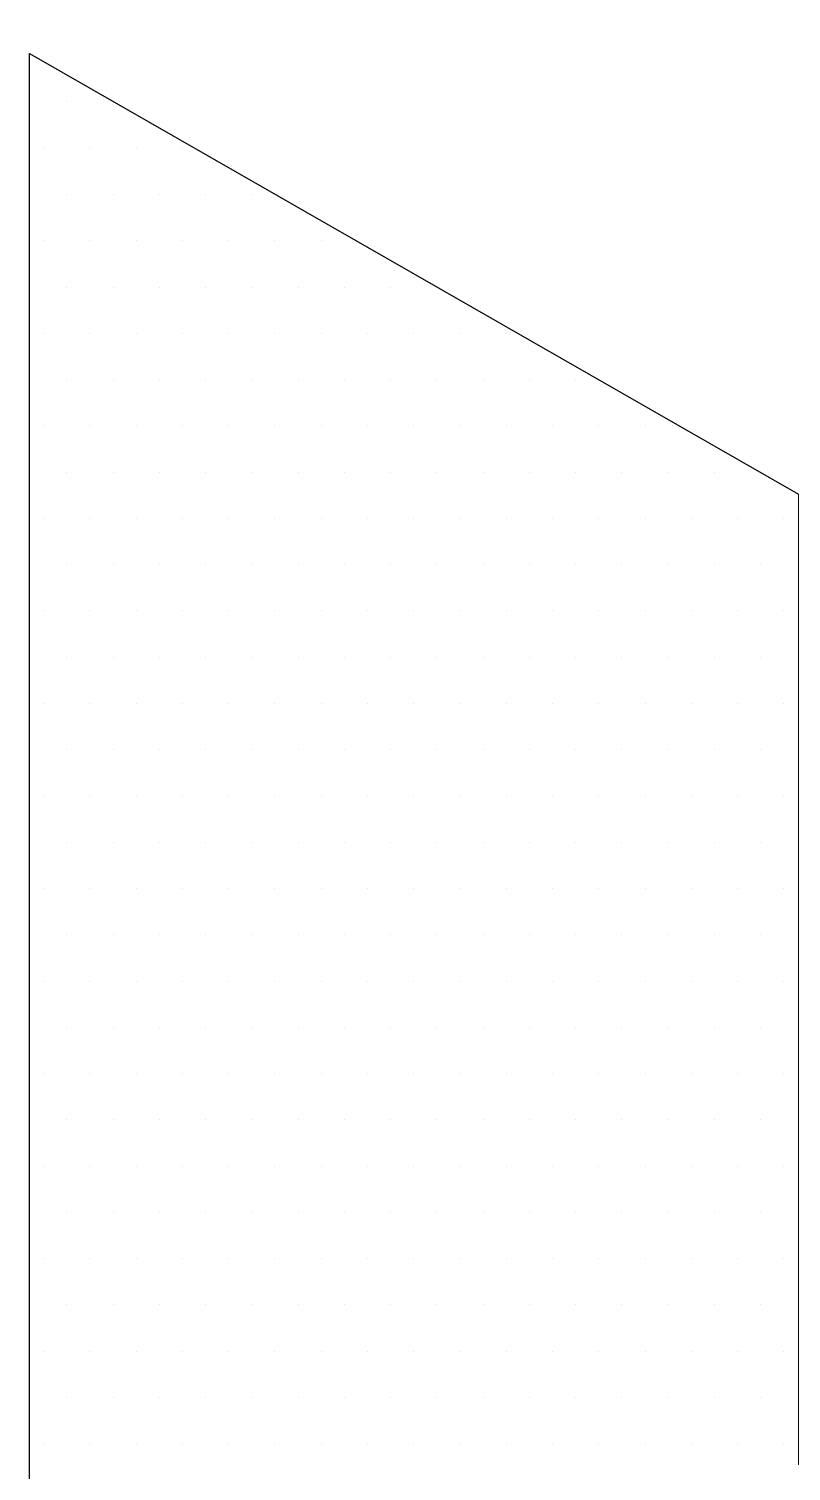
# Model space of a CAD drawing. Header units: inches. Extents: x -26 to 76, y -16 to 22.
# Drawn here: x 54.969 to 55.278, y -3.757 to -3.173 of the extents above; entities that cross this region are included whole.
import ezdxf

# ---------------------------------------------------------------- set-up
doc = ezdxf.new("R2010")
doc.units = ezdxf.units.IN
doc.header["$MEASUREMENT"] = 0
for name, color, linetype, lineweight in [('.ATI-HATCH', 7, 'Continuous', 0), ('G-ANNO-TTLB', 7, 'Continuous', 0), ('TYVEK', 7, 'Continuous', 0)]:
    doc.layers.add(name, color=color, linetype=linetype, lineweight=lineweight)

# ---------------------------------------------------------------- blocks, each defined once
blk = doc.blocks.new('Block_345')
at = {"layer": '.ATI-HATCH'}
blk.add_open_spline([(56.42065, -4.4048), (56.42065, -4.4048), (56.42847, -3.88084), (56.42847, -3.88084), (56.42847, -3.88084), (56.79127, -4.08857), (56.79127, -4.08857), (56.79127, -4.08857), (56.79127, -4.55294), (56.79127, -4.55294), (56.79127, -4.59691), (56.77968, -4.64011), (56.75766, -4.67817), (56.6885, -4.79772), (56.53553, -4.83857), (56.41598, -4.76941), (56.41598, -4.76941), (55.09438, -4.00488), (55.09438, -4.00488), (55.01711, -3.96018), (54.96952, -3.87768), (54.96952, -3.78841), (54.96952, -3.78841), (54.96952, -3.18259), (54.96952, -3.18259), (54.96952, -3.18259), (55.28118, -3.36127), (55.28118, -3.36127), (55.28118, -3.36127), (55.28118, -3.75466), (55.28118, -3.75466), (55.28118, -3.75466), (56.42065, -4.4048), (56.42065, -4.4048)], degree=3, knots=[0, 0, 0, 0, 1, 1, 1, 2, 2, 2, 3, 3, 3, 4, 4, 4, 5, 5, 5, 6, 6, 6, 7, 7, 7, 8, 8, 8, 9, 9, 9, 10, 10, 10, 11, 11, 11, 11], dxfattribs=at)
at = {"layer": '.ATI-HATCH', "color": 8, "lineweight": 0, "true_color": 0x808080}
for points in [[(54.98461, -3.20229), (54.98461, -3.20229), (54.98461, -3.20229), (54.98461, -3.20229)], [(55.00337, -3.20229), (55.00337, -3.20229), (55.00337, -3.20229), (55.00337, -3.20229)], [(54.97524, -3.22105), (54.97524, -3.22105), (54.97524, -3.22105), (54.97524, -3.22105)], [(54.99399, -3.22105), (54.99399, -3.22105), (54.99399, -3.22105), (54.99399, -3.22105)], [(55.01275, -3.22105), (55.01275, -3.22105), (55.01275, -3.22105), (55.01275, -3.22105)], [(55.0315, -3.22105), (55.0315, -3.22105), (55.0315, -3.22105), (55.0315, -3.22105)], [(54.98461, -3.23981), (54.98461, -3.23981), (54.98461, -3.23981), (54.98461, -3.23981)], [(55.00337, -3.23981), (55.00337, -3.23981), (55.00337, -3.23981), (55.00337, -3.23981)], [(55.02212, -3.23981), (55.02212, -3.23981), (55.02212, -3.23981), (55.02212, -3.23981)], [(55.04088, -3.23981), (55.04088, -3.23981), (55.04088, -3.23981), (55.04088, -3.23981)], [(55.05964, -3.23981), (55.05964, -3.23981), (55.05964, -3.23981), (55.05964, -3.23981)], [(54.97524, -3.25856), (54.97524, -3.25856), (54.97524, -3.25856), (54.97524, -3.25856)], [(54.99399, -3.25856), (54.99399, -3.25856), (54.99399, -3.25856), (54.99399, -3.25856)], [(55.01275, -3.25856), (55.01275, -3.25856), (55.01275, -3.25856), (55.01275, -3.25856)], [(55.0315, -3.25856), (55.0315, -3.25856), (55.0315, -3.25856), (55.0315, -3.25856)], [(55.05026, -3.25856), (55.05026, -3.25856), (55.05026, -3.25856), (55.05026, -3.25856)], [(55.06901, -3.25856), (55.06901, -3.25856), (55.06901, -3.25856), (55.06901, -3.25856)], [(55.08777, -3.25856), (55.08777, -3.25856), (55.08777, -3.25856), (55.08777, -3.25856)], [(54.98461, -3.27732), (54.98461, -3.27732), (54.98461, -3.27732), (54.98461, -3.27732)], [(55.00337, -3.27732), (55.00337, -3.27732), (55.00337, -3.27732), (55.00337, -3.27732)], [(55.02212, -3.27732), (55.02212, -3.27732), (55.02212, -3.27732), (55.02212, -3.27732)], [(55.04088, -3.27732), (55.04088, -3.27732), (55.04088, -3.27732), (55.04088, -3.27732)], [(55.05964, -3.27732), (55.05964, -3.27732), (55.05964, -3.27732), (55.05964, -3.27732)], [(55.07839, -3.27732), (55.07839, -3.27732), (55.07839, -3.27732), (55.07839, -3.27732)], [(55.09715, -3.27732), (55.09715, -3.27732), (55.09715, -3.27732), (55.09715, -3.27732)], [(55.1159, -3.27732), (55.1159, -3.27732), (55.1159, -3.27732), (55.1159, -3.27732)], [(55.13466, -3.27732), (55.13466, -3.27732), (55.13466, -3.27732), (55.13466, -3.27732)], [(54.97524, -3.29607), (54.97524, -3.29607), (54.97524, -3.29607), (54.97524, -3.29607)], [(54.99399, -3.29607), (54.99399, -3.29607), (54.99399, -3.29607), (54.99399, -3.29607)], [(55.01275, -3.29607), (55.01275, -3.29607), (55.01275, -3.29607), (55.01275, -3.29607)], [(55.0315, -3.29607), (55.0315, -3.29607), (55.0315, -3.29607), (55.0315, -3.29607)], [(55.05026, -3.29607), (55.05026, -3.29607), (55.05026, -3.29607), (55.05026, -3.29607)], [(55.06901, -3.29607), (55.06901, -3.29607), (55.06901, -3.29607), (55.06901, -3.29607)], [(55.08777, -3.29607), (55.08777, -3.29607), (55.08777, -3.29607), (55.08777, -3.29607)], [(55.10652, -3.29607), (55.10652, -3.29607), (55.10652, -3.29607), (55.10652, -3.29607)], [(55.12528, -3.29607), (55.12528, -3.29607), (55.12528, -3.29607), (55.12528, -3.29607)], [(55.14404, -3.29607), (55.14404, -3.29607), (55.14404, -3.29607), (55.14404, -3.29607)], [(55.16279, -3.29607), (55.16279, -3.29607), (55.16279, -3.29607), (55.16279, -3.29607)], [(54.98461, -3.31483), (54.98461, -3.31483), (54.98461, -3.31483), (54.98461, -3.31483)], [(55.00337, -3.31483), (55.00337, -3.31483), (55.00337, -3.31483), (55.00337, -3.31483)], [(55.02212, -3.31483), (55.02212, -3.31483), (55.02212, -3.31483), (55.02212, -3.31483)], [(55.04088, -3.31483), (55.04088, -3.31483), (55.04088, -3.31483), (55.04088, -3.31483)], [(55.05964, -3.31483), (55.05964, -3.31483), (55.05964, -3.31483), (55.05964, -3.31483)], [(55.07839, -3.31483), (55.07839, -3.31483), (55.07839, -3.31483), (55.07839, -3.31483)], [(55.09715, -3.31483), (55.09715, -3.31483), (55.09715, -3.31483), (55.09715, -3.31483)], [(55.1159, -3.31483), (55.1159, -3.31483), (55.1159, -3.31483), (55.1159, -3.31483)], [(55.13466, -3.31483), (55.13466, -3.31483), (55.13466, -3.31483), (55.13466, -3.31483)], [(55.15341, -3.31483), (55.15341, -3.31483), (55.15341, -3.31483), (55.15341, -3.31483)], [(55.17217, -3.31483), (55.17217, -3.31483), (55.17217, -3.31483), (55.17217, -3.31483)], [(55.19093, -3.31483), (55.19093, -3.31483), (55.19093, -3.31483), (55.19093, -3.31483)], [(54.97524, -3.33358), (54.97524, -3.33358), (54.97524, -3.33358), (54.97524, -3.33358)], [(54.99399, -3.33358), (54.99399, -3.33358), (54.99399, -3.33358), (54.99399, -3.33358)], [(55.01275, -3.33358), (55.01275, -3.33358), (55.01275, -3.33358), (55.01275, -3.33358)], [(55.0315, -3.33358), (55.0315, -3.33358), (55.0315, -3.33358), (55.0315, -3.33358)], [(55.05026, -3.33358), (55.05026, -3.33358), (55.05026, -3.33358), (55.05026, -3.33358)], [(55.06901, -3.33358), (55.06901, -3.33358), (55.06901, -3.33358), (55.06901, -3.33358)], [(55.08777, -3.33358), (55.08777, -3.33358), (55.08777, -3.33358), (55.08777, -3.33358)], [(55.10652, -3.33358), (55.10652, -3.33358), (55.10652, -3.33358), (55.10652, -3.33358)], [(55.12528, -3.33358), (55.12528, -3.33358), (55.12528, -3.33358), (55.12528, -3.33358)], [(55.14404, -3.33358), (55.14404, -3.33358), (55.14404, -3.33358), (55.14404, -3.33358)], [(55.16279, -3.33358), (55.16279, -3.33358), (55.16279, -3.33358), (55.16279, -3.33358)], [(55.18155, -3.33358), (55.18155, -3.33358), (55.18155, -3.33358), (55.18155, -3.33358)], [(55.2003, -3.33358), (55.2003, -3.33358), (55.2003, -3.33358), (55.2003, -3.33358)], [(55.21906, -3.33358), (55.21906, -3.33358), (55.21906, -3.33358), (55.21906, -3.33358)], [(54.98461, -3.35234), (54.98461, -3.35234), (54.98461, -3.35234), (54.98461, -3.35234)], [(55.00337, -3.35234), (55.00337, -3.35234), (55.00337, -3.35234), (55.00337, -3.35234)], [(55.02212, -3.35234), (55.02212, -3.35234), (55.02212, -3.35234), (55.02212, -3.35234)], [(55.04088, -3.35234), (55.04088, -3.35234), (55.04088, -3.35234), (55.04088, -3.35234)], [(55.05964, -3.35234), (55.05964, -3.35234), (55.05964, -3.35234), (55.05964, -3.35234)], [(55.07839, -3.35234), (55.07839, -3.35234), (55.07839, -3.35234), (55.07839, -3.35234)], [(55.09715, -3.35234), (55.09715, -3.35234), (55.09715, -3.35234), (55.09715, -3.35234)], [(55.1159, -3.35234), (55.1159, -3.35234), (55.1159, -3.35234), (55.1159, -3.35234)], [(55.13466, -3.35234), (55.13466, -3.35234), (55.13466, -3.35234), (55.13466, -3.35234)], [(55.15341, -3.35234), (55.15341, -3.35234), (55.15341, -3.35234), (55.15341, -3.35234)], [(55.17217, -3.35234), (55.17217, -3.35234), (55.17217, -3.35234), (55.17217, -3.35234)], [(55.19093, -3.35234), (55.19093, -3.35234), (55.19093, -3.35234), (55.19093, -3.35234)], [(55.20968, -3.35234), (55.20968, -3.35234), (55.20968, -3.35234), (55.20968, -3.35234)], [(55.22844, -3.35234), (55.22844, -3.35234), (55.22844, -3.35234), (55.22844, -3.35234)], [(55.24719, -3.35234), (55.24719, -3.35234), (55.24719, -3.35234), (55.24719, -3.35234)], [(54.97524, -3.37109), (54.97524, -3.37109), (54.97524, -3.37109), (54.97524, -3.37109)], [(54.99399, -3.37109), (54.99399, -3.37109), (54.99399, -3.37109), (54.99399, -3.37109)], [(55.01275, -3.37109), (55.01275, -3.37109), (55.01275, -3.37109), (55.01275, -3.37109)], [(55.0315, -3.37109), (55.0315, -3.37109), (55.0315, -3.37109), (55.0315, -3.37109)], [(55.05026, -3.37109), (55.05026, -3.37109), (55.05026, -3.37109), (55.05026, -3.37109)], [(55.06901, -3.37109), (55.06901, -3.37109), (55.06901, -3.37109), (55.06901, -3.37109)], [(55.08777, -3.37109), (55.08777, -3.37109), (55.08777, -3.37109), (55.08777, -3.37109)], [(55.10652, -3.37109), (55.10652, -3.37109), (55.10652, -3.37109), (55.10652, -3.37109)], [(55.12528, -3.37109), (55.12528, -3.37109), (55.12528, -3.37109), (55.12528, -3.37109)], [(55.14404, -3.37109), (55.14404, -3.37109), (55.14404, -3.37109), (55.14404, -3.37109)], [(55.16279, -3.37109), (55.16279, -3.37109), (55.16279, -3.37109), (55.16279, -3.37109)], [(55.18155, -3.37109), (55.18155, -3.37109), (55.18155, -3.37109), (55.18155, -3.37109)], [(55.2003, -3.37109), (55.2003, -3.37109), (55.2003, -3.37109), (55.2003, -3.37109)], [(55.21906, -3.37109), (55.21906, -3.37109), (55.21906, -3.37109), (55.21906, -3.37109)], [(55.23781, -3.37109), (55.23781, -3.37109), (55.23781, -3.37109), (55.23781, -3.37109)], [(55.25657, -3.37109), (55.25657, -3.37109), (55.25657, -3.37109), (55.25657, -3.37109)], [(55.27533, -3.37109), (55.27533, -3.37109), (55.27533, -3.37109), (55.27533, -3.37109)], [(54.98461, -3.38985), (54.98461, -3.38985), (54.98461, -3.38985), (54.98461, -3.38985)], [(55.00337, -3.38985), (55.00337, -3.38985), (55.00337, -3.38985), (55.00337, -3.38985)], [(55.02212, -3.38985), (55.02212, -3.38985), (55.02212, -3.38985), (55.02212, -3.38985)], [(55.04088, -3.38985), (55.04088, -3.38985), (55.04088, -3.38985), (55.04088, -3.38985)], [(55.05964, -3.38985), (55.05964, -3.38985), (55.05964, -3.38985), (55.05964, -3.38985)], [(55.07839, -3.38985), (55.07839, -3.38985), (55.07839, -3.38985), (55.07839, -3.38985)], [(55.09715, -3.38985), (55.09715, -3.38985), (55.09715, -3.38985), (55.09715, -3.38985)], [(55.1159, -3.38985), (55.1159, -3.38985), (55.1159, -3.38985), (55.1159, -3.38985)], [(55.13466, -3.38985), (55.13466, -3.38985), (55.13466, -3.38985), (55.13466, -3.38985)], [(55.15341, -3.38985), (55.15341, -3.38985), (55.15341, -3.38985), (55.15341, -3.38985)], [(55.17217, -3.38985), (55.17217, -3.38985), (55.17217, -3.38985), (55.17217, -3.38985)], [(55.19093, -3.38985), (55.19093, -3.38985), (55.19093, -3.38985), (55.19093, -3.38985)], [(55.20968, -3.38985), (55.20968, -3.38985), (55.20968, -3.38985), (55.20968, -3.38985)], [(55.22844, -3.38985), (55.22844, -3.38985), (55.22844, -3.38985), (55.22844, -3.38985)], [(55.24719, -3.38985), (55.24719, -3.38985), (55.24719, -3.38985), (55.24719, -3.38985)], [(55.26595, -3.38985), (55.26595, -3.38985), (55.26595, -3.38985), (55.26595, -3.38985)], [(54.97524, -3.40861), (54.97524, -3.40861), (54.97524, -3.40861), (54.97524, -3.40861)], [(54.99399, -3.40861), (54.99399, -3.40861), (54.99399, -3.40861), (54.99399, -3.40861)], [(55.01275, -3.40861), (55.01275, -3.40861), (55.01275, -3.40861), (55.01275, -3.40861)], [(55.0315, -3.40861), (55.0315, -3.40861), (55.0315, -3.40861), (55.0315, -3.40861)], [(55.05026, -3.40861), (55.05026, -3.40861), (55.05026, -3.40861), (55.05026, -3.40861)], [(55.06901, -3.40861), (55.06901, -3.40861), (55.06901, -3.40861), (55.06901, -3.40861)], [(55.08777, -3.40861), (55.08777, -3.40861), (55.08777, -3.40861), (55.08777, -3.40861)], [(55.10652, -3.40861), (55.10652, -3.40861), (55.10652, -3.40861), (55.10652, -3.40861)], [(55.12528, -3.40861), (55.12528, -3.40861), (55.12528, -3.40861), (55.12528, -3.40861)], [(55.14404, -3.40861), (55.14404, -3.40861), (55.14404, -3.40861), (55.14404, -3.40861)], [(55.16279, -3.40861), (55.16279, -3.40861), (55.16279, -3.40861), (55.16279, -3.40861)], [(55.18155, -3.40861), (55.18155, -3.40861), (55.18155, -3.40861), (55.18155, -3.40861)], [(55.2003, -3.40861), (55.2003, -3.40861), (55.2003, -3.40861), (55.2003, -3.40861)], [(55.21906, -3.40861), (55.21906, -3.40861), (55.21906, -3.40861), (55.21906, -3.40861)], [(55.23781, -3.40861), (55.23781, -3.40861), (55.23781, -3.40861), (55.23781, -3.40861)], [(55.25657, -3.40861), (55.25657, -3.40861), (55.25657, -3.40861), (55.25657, -3.40861)], [(55.27533, -3.40861), (55.27533, -3.40861), (55.27533, -3.40861), (55.27533, -3.40861)], [(54.98461, -3.42736), (54.98461, -3.42736), (54.98461, -3.42736), (54.98461, -3.42736)], [(55.00337, -3.42736), (55.00337, -3.42736), (55.00337, -3.42736), (55.00337, -3.42736)], [(55.02212, -3.42736), (55.02212, -3.42736), (55.02212, -3.42736), (55.02212, -3.42736)], [(55.04088, -3.42736), (55.04088, -3.42736), (55.04088, -3.42736), (55.04088, -3.42736)], [(55.05964, -3.42736), (55.05964, -3.42736), (55.05964, -3.42736), (55.05964, -3.42736)], [(55.07839, -3.42736), (55.07839, -3.42736), (55.07839, -3.42736), (55.07839, -3.42736)], [(55.09715, -3.42736), (55.09715, -3.42736), (55.09715, -3.42736), (55.09715, -3.42736)], [(55.1159, -3.42736), (55.1159, -3.42736), (55.1159, -3.42736), (55.1159, -3.42736)], [(55.13466, -3.42736), (55.13466, -3.42736), (55.13466, -3.42736), (55.13466, -3.42736)], [(55.15341, -3.42736), (55.15341, -3.42736), (55.15341, -3.42736), (55.15341, -3.42736)], [(55.17217, -3.42736), (55.17217, -3.42736), (55.17217, -3.42736), (55.17217, -3.42736)], [(55.19093, -3.42736), (55.19093, -3.42736), (55.19093, -3.42736), (55.19093, -3.42736)], [(55.20968, -3.42736), (55.20968, -3.42736), (55.20968, -3.42736), (55.20968, -3.42736)], [(55.22844, -3.42736), (55.22844, -3.42736), (55.22844, -3.42736), (55.22844, -3.42736)], [(55.24719, -3.42736), (55.24719, -3.42736), (55.24719, -3.42736), (55.24719, -3.42736)], [(55.26595, -3.42736), (55.26595, -3.42736), (55.26595, -3.42736), (55.26595, -3.42736)], [(54.97524, -3.44612), (54.97524, -3.44612), (54.97524, -3.44612), (54.97524, -3.44612)], [(54.99399, -3.44612), (54.99399, -3.44612), (54.99399, -3.44612), (54.99399, -3.44612)], [(55.01275, -3.44612), (55.01275, -3.44612), (55.01275, -3.44612), (55.01275, -3.44612)], [(55.0315, -3.44612), (55.0315, -3.44612), (55.0315, -3.44612), (55.0315, -3.44612)], [(55.05026, -3.44612), (55.05026, -3.44612), (55.05026, -3.44612), (55.05026, -3.44612)], [(55.06901, -3.44612), (55.06901, -3.44612), (55.06901, -3.44612), (55.06901, -3.44612)], [(55.08777, -3.44612), (55.08777, -3.44612), (55.08777, -3.44612), (55.08777, -3.44612)], [(55.10652, -3.44612), (55.10652, -3.44612), (55.10652, -3.44612), (55.10652, -3.44612)], [(55.12528, -3.44612), (55.12528, -3.44612), (55.12528, -3.44612), (55.12528, -3.44612)], [(55.14404, -3.44612), (55.14404, -3.44612), (55.14404, -3.44612), (55.14404, -3.44612)], [(55.16279, -3.44612), (55.16279, -3.44612), (55.16279, -3.44612), (55.16279, -3.44612)], [(55.18155, -3.44612), (55.18155, -3.44612), (55.18155, -3.44612), (55.18155, -3.44612)], [(55.2003, -3.44612), (55.2003, -3.44612), (55.2003, -3.44612), (55.2003, -3.44612)], [(55.21906, -3.44612), (55.21906, -3.44612), (55.21906, -3.44612), (55.21906, -3.44612)], [(55.23781, -3.44612), (55.23781, -3.44612), (55.23781, -3.44612), (55.23781, -3.44612)], [(55.25657, -3.44612), (55.25657, -3.44612), (55.25657, -3.44612), (55.25657, -3.44612)], [(55.27533, -3.44612), (55.27533, -3.44612), (55.27533, -3.44612), (55.27533, -3.44612)], [(54.98461, -3.46487), (54.98461, -3.46487), (54.98461, -3.46487), (54.98461, -3.46487)], [(55.00337, -3.46487), (55.00337, -3.46487), (55.00337, -3.46487), (55.00337, -3.46487)], [(55.02212, -3.46487), (55.02212, -3.46487), (55.02212, -3.46487), (55.02212, -3.46487)], [(55.04088, -3.46487), (55.04088, -3.46487), (55.04088, -3.46487), (55.04088, -3.46487)], [(55.05964, -3.46487), (55.05964, -3.46487), (55.05964, -3.46487), (55.05964, -3.46487)], [(55.07839, -3.46487), (55.07839, -3.46487), (55.07839, -3.46487), (55.07839, -3.46487)], [(55.09715, -3.46487), (55.09715, -3.46487), (55.09715, -3.46487), (55.09715, -3.46487)], [(55.1159, -3.46487), (55.1159, -3.46487), (55.1159, -3.46487), (55.1159, -3.46487)], [(55.13466, -3.46487), (55.13466, -3.46487), (55.13466, -3.46487), (55.13466, -3.46487)], [(55.15341, -3.46487), (55.15341, -3.46487), (55.15341, -3.46487), (55.15341, -3.46487)], [(55.17217, -3.46487), (55.17217, -3.46487), (55.17217, -3.46487), (55.17217, -3.46487)], [(55.19093, -3.46487), (55.19093, -3.46487), (55.19093, -3.46487), (55.19093, -3.46487)], [(55.20968, -3.46487), (55.20968, -3.46487), (55.20968, -3.46487), (55.20968, -3.46487)], [(55.22844, -3.46487), (55.22844, -3.46487), (55.22844, -3.46487), (55.22844, -3.46487)], [(55.24719, -3.46487), (55.24719, -3.46487), (55.24719, -3.46487), (55.24719, -3.46487)], [(55.26595, -3.46487), (55.26595, -3.46487), (55.26595, -3.46487), (55.26595, -3.46487)], [(54.97524, -3.48363), (54.97524, -3.48363), (54.97524, -3.48363), (54.97524, -3.48363)], [(54.99399, -3.48363), (54.99399, -3.48363), (54.99399, -3.48363), (54.99399, -3.48363)], [(55.01275, -3.48363), (55.01275, -3.48363), (55.01275, -3.48363), (55.01275, -3.48363)], [(55.0315, -3.48363), (55.0315, -3.48363), (55.0315, -3.48363), (55.0315, -3.48363)], [(55.05026, -3.48363), (55.05026, -3.48363), (55.05026, -3.48363), (55.05026, -3.48363)], [(55.06901, -3.48363), (55.06901, -3.48363), (55.06901, -3.48363), (55.06901, -3.48363)], [(55.08777, -3.48363), (55.08777, -3.48363), (55.08777, -3.48363), (55.08777, -3.48363)], [(55.10652, -3.48363), (55.10652, -3.48363), (55.10652, -3.48363), (55.10652, -3.48363)], [(55.12528, -3.48363), (55.12528, -3.48363), (55.12528, -3.48363), (55.12528, -3.48363)], [(55.14404, -3.48363), (55.14404, -3.48363), (55.14404, -3.48363), (55.14404, -3.48363)], [(55.16279, -3.48363), (55.16279, -3.48363), (55.16279, -3.48363), (55.16279, -3.48363)], [(55.18155, -3.48363), (55.18155, -3.48363), (55.18155, -3.48363), (55.18155, -3.48363)], [(55.2003, -3.48363), (55.2003, -3.48363), (55.2003, -3.48363), (55.2003, -3.48363)], [(55.21906, -3.48363), (55.21906, -3.48363), (55.21906, -3.48363), (55.21906, -3.48363)], [(55.23781, -3.48363), (55.23781, -3.48363), (55.23781, -3.48363), (55.23781, -3.48363)], [(55.25657, -3.48363), (55.25657, -3.48363), (55.25657, -3.48363), (55.25657, -3.48363)], [(55.27533, -3.48363), (55.27533, -3.48363), (55.27533, -3.48363), (55.27533, -3.48363)], [(54.98461, -3.50238), (54.98461, -3.50238), (54.98461, -3.50238), (54.98461, -3.50238)], [(55.00337, -3.50238), (55.00337, -3.50238), (55.00337, -3.50238), (55.00337, -3.50238)], [(55.02212, -3.50238), (55.02212, -3.50238), (55.02212, -3.50238), (55.02212, -3.50238)], [(55.04088, -3.50238), (55.04088, -3.50238), (55.04088, -3.50238), (55.04088, -3.50238)], [(55.05964, -3.50238), (55.05964, -3.50238), (55.05964, -3.50238), (55.05964, -3.50238)], [(55.07839, -3.50238), (55.07839, -3.50238), (55.07839, -3.50238), (55.07839, -3.50238)], [(55.09715, -3.50238), (55.09715, -3.50238), (55.09715, -3.50238), (55.09715, -3.50238)], [(55.1159, -3.50238), (55.1159, -3.50238), (55.1159, -3.50238), (55.1159, -3.50238)], [(55.13466, -3.50238), (55.13466, -3.50238), (55.13466, -3.50238), (55.13466, -3.50238)], [(55.15341, -3.50238), (55.15341, -3.50238), (55.15341, -3.50238), (55.15341, -3.50238)], [(55.17217, -3.50238), (55.17217, -3.50238), (55.17217, -3.50238), (55.17217, -3.50238)], [(55.19093, -3.50238), (55.19093, -3.50238), (55.19093, -3.50238), (55.19093, -3.50238)], [(55.20968, -3.50238), (55.20968, -3.50238), (55.20968, -3.50238), (55.20968, -3.50238)], [(55.22844, -3.50238), (55.22844, -3.50238), (55.22844, -3.50238), (55.22844, -3.50238)], [(55.24719, -3.50238), (55.24719, -3.50238), (55.24719, -3.50238), (55.24719, -3.50238)], [(55.26595, -3.50238), (55.26595, -3.50238), (55.26595, -3.50238), (55.26595, -3.50238)], [(54.97524, -3.52114), (54.97524, -3.52114), (54.97524, -3.52114), (54.97524, -3.52114)], [(54.99399, -3.52114), (54.99399, -3.52114), (54.99399, -3.52114), (54.99399, -3.52114)], [(55.01275, -3.52114), (55.01275, -3.52114), (55.01275, -3.52114), (55.01275, -3.52114)], [(55.0315, -3.52114), (55.0315, -3.52114), (55.0315, -3.52114), (55.0315, -3.52114)], [(55.05026, -3.52114), (55.05026, -3.52114), (55.05026, -3.52114), (55.05026, -3.52114)], [(55.06901, -3.52114), (55.06901, -3.52114), (55.06901, -3.52114), (55.06901, -3.52114)], [(55.08777, -3.52114), (55.08777, -3.52114), (55.08777, -3.52114), (55.08777, -3.52114)], [(55.10652, -3.52114), (55.10652, -3.52114), (55.10652, -3.52114), (55.10652, -3.52114)], [(55.12528, -3.52114), (55.12528, -3.52114), (55.12528, -3.52114), (55.12528, -3.52114)], [(55.14404, -3.52114), (55.14404, -3.52114), (55.14404, -3.52114), (55.14404, -3.52114)], [(55.16279, -3.52114), (55.16279, -3.52114), (55.16279, -3.52114), (55.16279, -3.52114)], [(55.18155, -3.52114), (55.18155, -3.52114), (55.18155, -3.52114), (55.18155, -3.52114)], [(55.2003, -3.52114), (55.2003, -3.52114), (55.2003, -3.52114), (55.2003, -3.52114)], [(55.21906, -3.52114), (55.21906, -3.52114), (55.21906, -3.52114), (55.21906, -3.52114)], [(55.23781, -3.52114), (55.23781, -3.52114), (55.23781, -3.52114), (55.23781, -3.52114)], [(55.25657, -3.52114), (55.25657, -3.52114), (55.25657, -3.52114), (55.25657, -3.52114)], [(55.27533, -3.52114), (55.27533, -3.52114), (55.27533, -3.52114), (55.27533, -3.52114)], [(54.98461, -3.5399), (54.98461, -3.5399), (54.98461, -3.5399), (54.98461, -3.5399)], [(55.00337, -3.5399), (55.00337, -3.5399), (55.00337, -3.5399), (55.00337, -3.5399)], [(55.02212, -3.5399), (55.02212, -3.5399), (55.02212, -3.5399), (55.02212, -3.5399)], [(55.04088, -3.5399), (55.04088, -3.5399), (55.04088, -3.5399), (55.04088, -3.5399)], [(55.05964, -3.5399), (55.05964, -3.5399), (55.05964, -3.5399), (55.05964, -3.5399)], [(55.07839, -3.5399), (55.07839, -3.5399), (55.07839, -3.5399), (55.07839, -3.5399)], [(55.09715, -3.5399), (55.09715, -3.5399), (55.09715, -3.5399), (55.09715, -3.5399)], [(55.1159, -3.5399), (55.1159, -3.5399), (55.1159, -3.5399), (55.1159, -3.5399)], [(55.13466, -3.5399), (55.13466, -3.5399), (55.13466, -3.5399), (55.13466, -3.5399)], [(55.15341, -3.5399), (55.15341, -3.5399), (55.15341, -3.5399), (55.15341, -3.5399)], [(55.17217, -3.5399), (55.17217, -3.5399), (55.17217, -3.5399), (55.17217, -3.5399)], [(55.19093, -3.5399), (55.19093, -3.5399), (55.19093, -3.5399), (55.19093, -3.5399)], [(55.20968, -3.5399), (55.20968, -3.5399), (55.20968, -3.5399), (55.20968, -3.5399)], [(55.22844, -3.5399), (55.22844, -3.5399), (55.22844, -3.5399), (55.22844, -3.5399)], [(55.24719, -3.5399), (55.24719, -3.5399), (55.24719, -3.5399), (55.24719, -3.5399)], [(55.26595, -3.5399), (55.26595, -3.5399), (55.26595, -3.5399), (55.26595, -3.5399)], [(54.97524, -3.55865), (54.97524, -3.55865), (54.97524, -3.55865), (54.97524, -3.55865)], [(54.99399, -3.55865), (54.99399, -3.55865), (54.99399, -3.55865), (54.99399, -3.55865)], [(55.01275, -3.55865), (55.01275, -3.55865), (55.01275, -3.55865), (55.01275, -3.55865)], [(55.0315, -3.55865), (55.0315, -3.55865), (55.0315, -3.55865), (55.0315, -3.55865)], [(55.05026, -3.55865), (55.05026, -3.55865), (55.05026, -3.55865), (55.05026, -3.55865)], [(55.06901, -3.55865), (55.06901, -3.55865), (55.06901, -3.55865), (55.06901, -3.55865)], [(55.08777, -3.55865), (55.08777, -3.55865), (55.08777, -3.55865), (55.08777, -3.55865)], [(55.10652, -3.55865), (55.10652, -3.55865), (55.10652, -3.55865), (55.10652, -3.55865)], [(55.12528, -3.55865), (55.12528, -3.55865), (55.12528, -3.55865), (55.12528, -3.55865)], [(55.14404, -3.55865), (55.14404, -3.55865), (55.14404, -3.55865), (55.14404, -3.55865)], [(55.16279, -3.55865), (55.16279, -3.55865), (55.16279, -3.55865), (55.16279, -3.55865)], [(55.18155, -3.55865), (55.18155, -3.55865), (55.18155, -3.55865), (55.18155, -3.55865)], [(55.2003, -3.55865), (55.2003, -3.55865), (55.2003, -3.55865), (55.2003, -3.55865)], [(55.21906, -3.55865), (55.21906, -3.55865), (55.21906, -3.55865), (55.21906, -3.55865)], [(55.23781, -3.55865), (55.23781, -3.55865), (55.23781, -3.55865), (55.23781, -3.55865)], [(55.25657, -3.55865), (55.25657, -3.55865), (55.25657, -3.55865), (55.25657, -3.55865)], [(55.27533, -3.55865), (55.27533, -3.55865), (55.27533, -3.55865), (55.27533, -3.55865)], [(54.98461, -3.57741), (54.98461, -3.57741), (54.98461, -3.57741), (54.98461, -3.57741)], [(55.00337, -3.57741), (55.00337, -3.57741), (55.00337, -3.57741), (55.00337, -3.57741)], [(55.02212, -3.57741), (55.02212, -3.57741), (55.02212, -3.57741), (55.02212, -3.57741)], [(55.04088, -3.57741), (55.04088, -3.57741), (55.04088, -3.57741), (55.04088, -3.57741)], [(55.05964, -3.57741), (55.05964, -3.57741), (55.05964, -3.57741), (55.05964, -3.57741)], [(55.07839, -3.57741), (55.07839, -3.57741), (55.07839, -3.57741), (55.07839, -3.57741)], [(55.09715, -3.57741), (55.09715, -3.57741), (55.09715, -3.57741), (55.09715, -3.57741)], [(55.1159, -3.57741), (55.1159, -3.57741), (55.1159, -3.57741), (55.1159, -3.57741)], [(55.13466, -3.57741), (55.13466, -3.57741), (55.13466, -3.57741), (55.13466, -3.57741)], [(55.15341, -3.57741), (55.15341, -3.57741), (55.15341, -3.57741), (55.15341, -3.57741)], [(55.17217, -3.57741), (55.17217, -3.57741), (55.17217, -3.57741), (55.17217, -3.57741)], [(55.19093, -3.57741), (55.19093, -3.57741), (55.19093, -3.57741), (55.19093, -3.57741)], [(55.20968, -3.57741), (55.20968, -3.57741), (55.20968, -3.57741), (55.20968, -3.57741)], [(55.22844, -3.57741), (55.22844, -3.57741), (55.22844, -3.57741), (55.22844, -3.57741)], [(55.24719, -3.57741), (55.24719, -3.57741), (55.24719, -3.57741), (55.24719, -3.57741)], [(55.26595, -3.57741), (55.26595, -3.57741), (55.26595, -3.57741), (55.26595, -3.57741)], [(54.97524, -3.59616), (54.97524, -3.59616), (54.97524, -3.59616), (54.97524, -3.59616)], [(54.99399, -3.59616), (54.99399, -3.59616), (54.99399, -3.59616), (54.99399, -3.59616)], [(55.01275, -3.59616), (55.01275, -3.59616), (55.01275, -3.59616), (55.01275, -3.59616)], [(55.0315, -3.59616), (55.0315, -3.59616), (55.0315, -3.59616), (55.0315, -3.59616)], [(55.05026, -3.59616), (55.05026, -3.59616), (55.05026, -3.59616), (55.05026, -3.59616)], [(55.06901, -3.59616), (55.06901, -3.59616), (55.06901, -3.59616), (55.06901, -3.59616)], [(55.08777, -3.59616), (55.08777, -3.59616), (55.08777, -3.59616), (55.08777, -3.59616)], [(55.10652, -3.59616), (55.10652, -3.59616), (55.10652, -3.59616), (55.10652, -3.59616)], [(55.12528, -3.59616), (55.12528, -3.59616), (55.12528, -3.59616), (55.12528, -3.59616)], [(55.14404, -3.59616), (55.14404, -3.59616), (55.14404, -3.59616), (55.14404, -3.59616)], [(55.16279, -3.59616), (55.16279, -3.59616), (55.16279, -3.59616), (55.16279, -3.59616)], [(55.18155, -3.59616), (55.18155, -3.59616), (55.18155, -3.59616), (55.18155, -3.59616)], [(55.2003, -3.59616), (55.2003, -3.59616), (55.2003, -3.59616), (55.2003, -3.59616)], [(55.21906, -3.59616), (55.21906, -3.59616), (55.21906, -3.59616), (55.21906, -3.59616)], [(55.23781, -3.59616), (55.23781, -3.59616), (55.23781, -3.59616), (55.23781, -3.59616)], [(55.25657, -3.59616), (55.25657, -3.59616), (55.25657, -3.59616), (55.25657, -3.59616)], [(55.27533, -3.59616), (55.27533, -3.59616), (55.27533, -3.59616), (55.27533, -3.59616)], [(54.98461, -3.61492), (54.98461, -3.61492), (54.98461, -3.61492), (54.98461, -3.61492)], [(55.00337, -3.61492), (55.00337, -3.61492), (55.00337, -3.61492), (55.00337, -3.61492)], [(55.02212, -3.61492), (55.02212, -3.61492), (55.02212, -3.61492), (55.02212, -3.61492)], [(55.04088, -3.61492), (55.04088, -3.61492), (55.04088, -3.61492), (55.04088, -3.61492)], [(55.05964, -3.61492), (55.05964, -3.61492), (55.05964, -3.61492), (55.05964, -3.61492)], [(55.07839, -3.61492), (55.07839, -3.61492), (55.07839, -3.61492), (55.07839, -3.61492)], [(55.09715, -3.61492), (55.09715, -3.61492), (55.09715, -3.61492), (55.09715, -3.61492)], [(55.1159, -3.61492), (55.1159, -3.61492), (55.1159, -3.61492), (55.1159, -3.61492)], [(55.13466, -3.61492), (55.13466, -3.61492), (55.13466, -3.61492), (55.13466, -3.61492)], [(55.15341, -3.61492), (55.15341, -3.61492), (55.15341, -3.61492), (55.15341, -3.61492)], [(55.17217, -3.61492), (55.17217, -3.61492), (55.17217, -3.61492), (55.17217, -3.61492)], [(55.19093, -3.61492), (55.19093, -3.61492), (55.19093, -3.61492), (55.19093, -3.61492)], [(55.20968, -3.61492), (55.20968, -3.61492), (55.20968, -3.61492), (55.20968, -3.61492)], [(55.22844, -3.61492), (55.22844, -3.61492), (55.22844, -3.61492), (55.22844, -3.61492)], [(55.24719, -3.61492), (55.24719, -3.61492), (55.24719, -3.61492), (55.24719, -3.61492)], [(55.26595, -3.61492), (55.26595, -3.61492), (55.26595, -3.61492), (55.26595, -3.61492)], [(54.97524, -3.63367), (54.97524, -3.63367), (54.97524, -3.63367), (54.97524, -3.63367)], [(54.99399, -3.63367), (54.99399, -3.63367), (54.99399, -3.63367), (54.99399, -3.63367)], [(55.01275, -3.63367), (55.01275, -3.63367), (55.01275, -3.63367), (55.01275, -3.63367)], [(55.0315, -3.63367), (55.0315, -3.63367), (55.0315, -3.63367), (55.0315, -3.63367)], [(55.05026, -3.63367), (55.05026, -3.63367), (55.05026, -3.63367), (55.05026, -3.63367)], [(55.06901, -3.63367), (55.06901, -3.63367), (55.06901, -3.63367), (55.06901, -3.63367)], [(55.08777, -3.63367), (55.08777, -3.63367), (55.08777, -3.63367), (55.08777, -3.63367)], [(55.10652, -3.63367), (55.10652, -3.63367), (55.10652, -3.63367), (55.10652, -3.63367)], [(55.12528, -3.63367), (55.12528, -3.63367), (55.12528, -3.63367), (55.12528, -3.63367)], [(55.14404, -3.63367), (55.14404, -3.63367), (55.14404, -3.63367), (55.14404, -3.63367)], [(55.16279, -3.63367), (55.16279, -3.63367), (55.16279, -3.63367), (55.16279, -3.63367)], [(55.18155, -3.63367), (55.18155, -3.63367), (55.18155, -3.63367), (55.18155, -3.63367)], [(55.2003, -3.63367), (55.2003, -3.63367), (55.2003, -3.63367), (55.2003, -3.63367)], [(55.21906, -3.63367), (55.21906, -3.63367), (55.21906, -3.63367), (55.21906, -3.63367)], [(55.23781, -3.63367), (55.23781, -3.63367), (55.23781, -3.63367), (55.23781, -3.63367)], [(55.25657, -3.63367), (55.25657, -3.63367), (55.25657, -3.63367), (55.25657, -3.63367)], [(55.27533, -3.63367), (55.27533, -3.63367), (55.27533, -3.63367), (55.27533, -3.63367)], [(54.98461, -3.65243), (54.98461, -3.65243), (54.98461, -3.65243), (54.98461, -3.65243)], [(55.00337, -3.65243), (55.00337, -3.65243), (55.00337, -3.65243), (55.00337, -3.65243)], [(55.02212, -3.65243), (55.02212, -3.65243), (55.02212, -3.65243), (55.02212, -3.65243)], [(55.04088, -3.65243), (55.04088, -3.65243), (55.04088, -3.65243), (55.04088, -3.65243)], [(55.05964, -3.65243), (55.05964, -3.65243), (55.05964, -3.65243), (55.05964, -3.65243)], [(55.07839, -3.65243), (55.07839, -3.65243), (55.07839, -3.65243), (55.07839, -3.65243)], [(55.09715, -3.65243), (55.09715, -3.65243), (55.09715, -3.65243), (55.09715, -3.65243)], [(55.1159, -3.65243), (55.1159, -3.65243), (55.1159, -3.65243), (55.1159, -3.65243)], [(55.13466, -3.65243), (55.13466, -3.65243), (55.13466, -3.65243), (55.13466, -3.65243)], [(55.15341, -3.65243), (55.15341, -3.65243), (55.15341, -3.65243), (55.15341, -3.65243)], [(55.17217, -3.65243), (55.17217, -3.65243), (55.17217, -3.65243), (55.17217, -3.65243)], [(55.19093, -3.65243), (55.19093, -3.65243), (55.19093, -3.65243), (55.19093, -3.65243)], [(55.20968, -3.65243), (55.20968, -3.65243), (55.20968, -3.65243), (55.20968, -3.65243)], [(55.22844, -3.65243), (55.22844, -3.65243), (55.22844, -3.65243), (55.22844, -3.65243)], [(55.24719, -3.65243), (55.24719, -3.65243), (55.24719, -3.65243), (55.24719, -3.65243)], [(55.26595, -3.65243), (55.26595, -3.65243), (55.26595, -3.65243), (55.26595, -3.65243)], [(54.97524, -3.67119), (54.97524, -3.67119), (54.97524, -3.67119), (54.97524, -3.67119)], [(54.99399, -3.67119), (54.99399, -3.67119), (54.99399, -3.67119), (54.99399, -3.67119)], [(55.01275, -3.67119), (55.01275, -3.67119), (55.01275, -3.67119), (55.01275, -3.67119)], [(55.0315, -3.67119), (55.0315, -3.67119), (55.0315, -3.67119), (55.0315, -3.67119)], [(55.05026, -3.67119), (55.05026, -3.67119), (55.05026, -3.67119), (55.05026, -3.67119)], [(55.06901, -3.67119), (55.06901, -3.67119), (55.06901, -3.67119), (55.06901, -3.67119)], [(55.08777, -3.67119), (55.08777, -3.67119), (55.08777, -3.67119), (55.08777, -3.67119)], [(55.10652, -3.67119), (55.10652, -3.67119), (55.10652, -3.67119), (55.10652, -3.67119)], [(55.12528, -3.67119), (55.12528, -3.67119), (55.12528, -3.67119), (55.12528, -3.67119)], [(55.14404, -3.67119), (55.14404, -3.67119), (55.14404, -3.67119), (55.14404, -3.67119)], [(55.16279, -3.67119), (55.16279, -3.67119), (55.16279, -3.67119), (55.16279, -3.67119)], [(55.18155, -3.67119), (55.18155, -3.67119), (55.18155, -3.67119), (55.18155, -3.67119)], [(55.2003, -3.67119), (55.2003, -3.67119), (55.2003, -3.67119), (55.2003, -3.67119)], [(55.21906, -3.67119), (55.21906, -3.67119), (55.21906, -3.67119), (55.21906, -3.67119)], [(55.23781, -3.67119), (55.23781, -3.67119), (55.23781, -3.67119), (55.23781, -3.67119)], [(55.25657, -3.67119), (55.25657, -3.67119), (55.25657, -3.67119), (55.25657, -3.67119)], [(55.27533, -3.67119), (55.27533, -3.67119), (55.27533, -3.67119), (55.27533, -3.67119)], [(54.98461, -3.68994), (54.98461, -3.68994), (54.98461, -3.68994), (54.98461, -3.68994)], [(55.00337, -3.68994), (55.00337, -3.68994), (55.00337, -3.68994), (55.00337, -3.68994)], [(55.02212, -3.68994), (55.02212, -3.68994), (55.02212, -3.68994), (55.02212, -3.68994)], [(55.04088, -3.68994), (55.04088, -3.68994), (55.04088, -3.68994), (55.04088, -3.68994)], [(55.05964, -3.68994), (55.05964, -3.68994), (55.05964, -3.68994), (55.05964, -3.68994)], [(55.07839, -3.68994), (55.07839, -3.68994), (55.07839, -3.68994), (55.07839, -3.68994)], [(55.09715, -3.68994), (55.09715, -3.68994), (55.09715, -3.68994), (55.09715, -3.68994)], [(55.1159, -3.68994), (55.1159, -3.68994), (55.1159, -3.68994), (55.1159, -3.68994)], [(55.13466, -3.68994), (55.13466, -3.68994), (55.13466, -3.68994), (55.13466, -3.68994)], [(55.15341, -3.68994), (55.15341, -3.68994), (55.15341, -3.68994), (55.15341, -3.68994)], [(55.17217, -3.68994), (55.17217, -3.68994), (55.17217, -3.68994), (55.17217, -3.68994)], [(55.19093, -3.68994), (55.19093, -3.68994), (55.19093, -3.68994), (55.19093, -3.68994)], [(55.20968, -3.68994), (55.20968, -3.68994), (55.20968, -3.68994), (55.20968, -3.68994)], [(55.22844, -3.68994), (55.22844, -3.68994), (55.22844, -3.68994), (55.22844, -3.68994)], [(55.24719, -3.68994), (55.24719, -3.68994), (55.24719, -3.68994), (55.24719, -3.68994)], [(55.26595, -3.68994), (55.26595, -3.68994), (55.26595, -3.68994), (55.26595, -3.68994)], [(54.97524, -3.7087), (54.97524, -3.7087), (54.97524, -3.7087), (54.97524, -3.7087)], [(54.99399, -3.7087), (54.99399, -3.7087), (54.99399, -3.7087), (54.99399, -3.7087)], [(55.01275, -3.7087), (55.01275, -3.7087), (55.01275, -3.7087), (55.01275, -3.7087)], [(55.0315, -3.7087), (55.0315, -3.7087), (55.0315, -3.7087), (55.0315, -3.7087)], [(55.05026, -3.7087), (55.05026, -3.7087), (55.05026, -3.7087), (55.05026, -3.7087)], [(55.06901, -3.7087), (55.06901, -3.7087), (55.06901, -3.7087), (55.06901, -3.7087)], [(55.08777, -3.7087), (55.08777, -3.7087), (55.08777, -3.7087), (55.08777, -3.7087)], [(55.10652, -3.7087), (55.10652, -3.7087), (55.10652, -3.7087), (55.10652, -3.7087)], [(55.12528, -3.7087), (55.12528, -3.7087), (55.12528, -3.7087), (55.12528, -3.7087)], [(55.14404, -3.7087), (55.14404, -3.7087), (55.14404, -3.7087), (55.14404, -3.7087)], [(55.16279, -3.7087), (55.16279, -3.7087), (55.16279, -3.7087), (55.16279, -3.7087)], [(55.18155, -3.7087), (55.18155, -3.7087), (55.18155, -3.7087), (55.18155, -3.7087)], [(55.2003, -3.7087), (55.2003, -3.7087), (55.2003, -3.7087), (55.2003, -3.7087)], [(55.21906, -3.7087), (55.21906, -3.7087), (55.21906, -3.7087), (55.21906, -3.7087)], [(55.23781, -3.7087), (55.23781, -3.7087), (55.23781, -3.7087), (55.23781, -3.7087)], [(55.25657, -3.7087), (55.25657, -3.7087), (55.25657, -3.7087), (55.25657, -3.7087)], [(55.27533, -3.7087), (55.27533, -3.7087), (55.27533, -3.7087), (55.27533, -3.7087)], [(54.98461, -3.72745), (54.98461, -3.72745), (54.98461, -3.72745), (54.98461, -3.72745)], [(55.00337, -3.72745), (55.00337, -3.72745), (55.00337, -3.72745), (55.00337, -3.72745)], [(55.02212, -3.72745), (55.02212, -3.72745), (55.02212, -3.72745), (55.02212, -3.72745)], [(55.04088, -3.72745), (55.04088, -3.72745), (55.04088, -3.72745), (55.04088, -3.72745)], [(55.05964, -3.72745), (55.05964, -3.72745), (55.05964, -3.72745), (55.05964, -3.72745)], [(55.07839, -3.72745), (55.07839, -3.72745), (55.07839, -3.72745), (55.07839, -3.72745)], [(55.09715, -3.72745), (55.09715, -3.72745), (55.09715, -3.72745), (55.09715, -3.72745)], [(55.1159, -3.72745), (55.1159, -3.72745), (55.1159, -3.72745), (55.1159, -3.72745)], [(55.13466, -3.72745), (55.13466, -3.72745), (55.13466, -3.72745), (55.13466, -3.72745)], [(55.15341, -3.72745), (55.15341, -3.72745), (55.15341, -3.72745), (55.15341, -3.72745)], [(55.17217, -3.72745), (55.17217, -3.72745), (55.17217, -3.72745), (55.17217, -3.72745)], [(55.19093, -3.72745), (55.19093, -3.72745), (55.19093, -3.72745), (55.19093, -3.72745)], [(55.20968, -3.72745), (55.20968, -3.72745), (55.20968, -3.72745), (55.20968, -3.72745)], [(55.22844, -3.72745), (55.22844, -3.72745), (55.22844, -3.72745), (55.22844, -3.72745)], [(55.24719, -3.72745), (55.24719, -3.72745), (55.24719, -3.72745), (55.24719, -3.72745)], [(55.26595, -3.72745), (55.26595, -3.72745), (55.26595, -3.72745), (55.26595, -3.72745)], [(54.97524, -3.74621), (54.97524, -3.74621), (54.97524, -3.74621), (54.97524, -3.74621)], [(54.99399, -3.74621), (54.99399, -3.74621), (54.99399, -3.74621), (54.99399, -3.74621)], [(55.01275, -3.74621), (55.01275, -3.74621), (55.01275, -3.74621), (55.01275, -3.74621)], [(55.0315, -3.74621), (55.0315, -3.74621), (55.0315, -3.74621), (55.0315, -3.74621)], [(55.05026, -3.74621), (55.05026, -3.74621), (55.05026, -3.74621), (55.05026, -3.74621)], [(55.06901, -3.74621), (55.06901, -3.74621), (55.06901, -3.74621), (55.06901, -3.74621)], [(55.08777, -3.74621), (55.08777, -3.74621), (55.08777, -3.74621), (55.08777, -3.74621)], [(55.10652, -3.74621), (55.10652, -3.74621), (55.10652, -3.74621), (55.10652, -3.74621)], [(55.12528, -3.74621), (55.12528, -3.74621), (55.12528, -3.74621), (55.12528, -3.74621)], [(55.14404, -3.74621), (55.14404, -3.74621), (55.14404, -3.74621), (55.14404, -3.74621)], [(55.16279, -3.74621), (55.16279, -3.74621), (55.16279, -3.74621), (55.16279, -3.74621)], [(55.18155, -3.74621), (55.18155, -3.74621), (55.18155, -3.74621), (55.18155, -3.74621)], [(55.2003, -3.74621), (55.2003, -3.74621), (55.2003, -3.74621), (55.2003, -3.74621)], [(55.21906, -3.74621), (55.21906, -3.74621), (55.21906, -3.74621), (55.21906, -3.74621)], [(55.23781, -3.74621), (55.23781, -3.74621), (55.23781, -3.74621), (55.23781, -3.74621)], [(55.25657, -3.74621), (55.25657, -3.74621), (55.25657, -3.74621), (55.25657, -3.74621)], [(55.27533, -3.74621), (55.27533, -3.74621), (55.27533, -3.74621), (55.27533, -3.74621)]]:
    blk.add_open_spline(points, degree=3, dxfattribs=at)

msp = doc.modelspace()

# ---------------------------------------------------------------- hatches: boundary and pattern name
at = {"layer": 'G-ANNO-TTLB', "true_color": 0xff00ff, "transparency": 33554687}
h = msp.add_hatch(color=6, dxfattribs=at)
edge = h.paths.add_edge_path()
edge.add_spline(control_points=[(71.22733, -15.13455), (71.22733, -15.13455), (30.5273, -15.13455), (30.5273, -15.13455), (30.5273, -15.13455), (30.5273, 19.00075), (30.5273, 19.00075), (30.5273, 19.00075), (71.22733, 19.00075), (71.22733, 19.00075), (71.22733, 19.00075), (71.22733, -15.13455), (71.22733, -15.13455)], knot_values=[0, 0, 0, 0, 1, 1, 1, 2, 2, 2, 3, 3, 3, 4, 4, 4, 4], degree=3, periodic=0)
edge = h.paths.add_edge_path()
edge.add_spline(control_points=[(30.65233, 18.87572), (30.65233, 18.87572), (30.65233, -15.00951), (30.65233, -15.00951), (30.65233, -15.00951), (71.10229, -15.00951), (71.10229, -15.00951), (71.10229, -15.00951), (71.10229, 18.87572), (71.10229, 18.87572), (71.10229, 18.87572), (30.65233, 18.87572), (30.65233, 18.87572)], knot_values=[0, 0, 0, 0, 1, 1, 1, 2, 2, 2, 3, 3, 3, 4, 4, 4, 4], degree=3, periodic=0)
edge.add_line((30.65233, 18.87572), (30.65233, 18.87572))

# ---------------------------------------------------------------- linework, layer by layer
at = {"layer": 'G-ANNO-TTLB'}
for points in [[(71.22733, -15.13455), (71.22733, -15.13455), (30.5273, -15.13455), (30.5273, -15.13455), (30.5273, -15.13455), (30.5273, 19.00075), (30.5273, 19.00075), (30.5273, 19.00075), (71.22733, 19.00075), (71.22733, 19.00075), (71.22733, 19.00075), (71.22733, -15.13455), (71.22733, -15.13455)], [(30.65233, 18.87572), (30.65233, 18.87572), (30.65233, -15.00951), (30.65233, -15.00951), (30.65233, -15.00951), (71.10229, -15.00951), (71.10229, -15.00951), (71.10229, -15.00951), (71.10229, 18.87572), (71.10229, 18.87572), (71.10229, 18.87572), (30.65233, 18.87572), (30.65233, 18.87572)]]:
    msp.add_open_spline(points, degree=3, knots=[0, 0, 0, 0, 1, 1, 1, 2, 2, 2, 3, 3, 3, 4, 4, 4, 4], dxfattribs=at)
at = {"layer": 'TYVEK', "color": 4, "lineweight": 25, "true_color": 0x00ffff}
for p, q in [((54.96952, -3.78841), (54.96952, -3.18259)), ((54.96952, -3.18259), (55.28118, -3.36127))]:
    msp.add_line(p, q, dxfattribs=at)

# ---------------------------------------------------------------- block references
at = {"layer": '.ATI-HATCH'}
msp.add_blockref('Block_345', (0, 0), dxfattribs=at)

doc.saveas('drawing.dxf')
